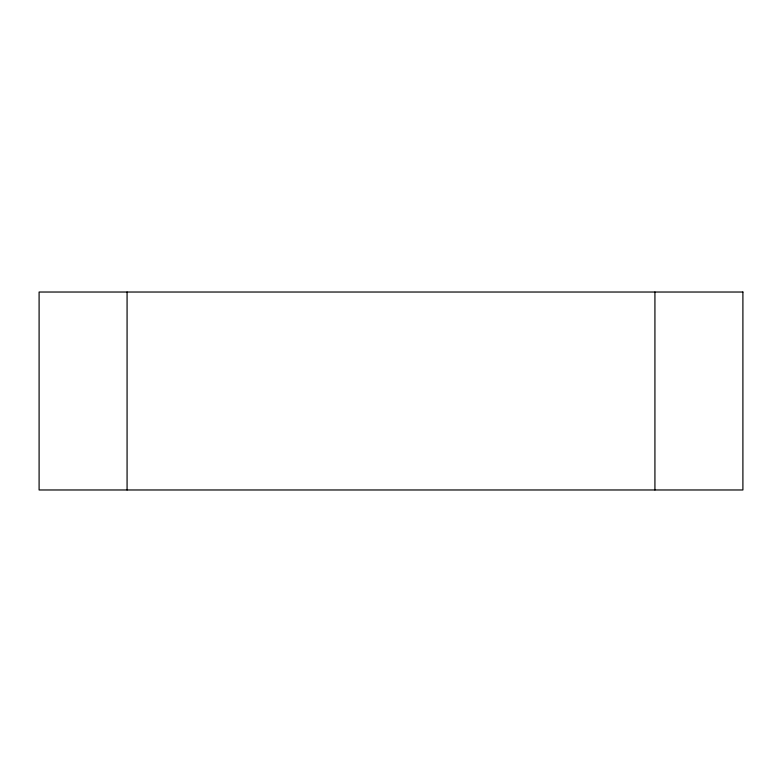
<?xml version="1.0" encoding="UTF-8"?>
<svg xmlns="http://www.w3.org/2000/svg" width="782" height="782" viewBox="0 0 782 782"><rect width="100%" height="100%" fill="white"/><g stroke="black" fill="none" stroke-linecap="round" stroke-linejoin="round"><path stroke-width="1.17" d="M654.925 292.028L654.925 489.972M127.075 292.028L127.075 489.972M742.9 292.028L39.1 292.028L39.1 489.972L742.9 489.972L742.9 292.028"/></g></svg>
